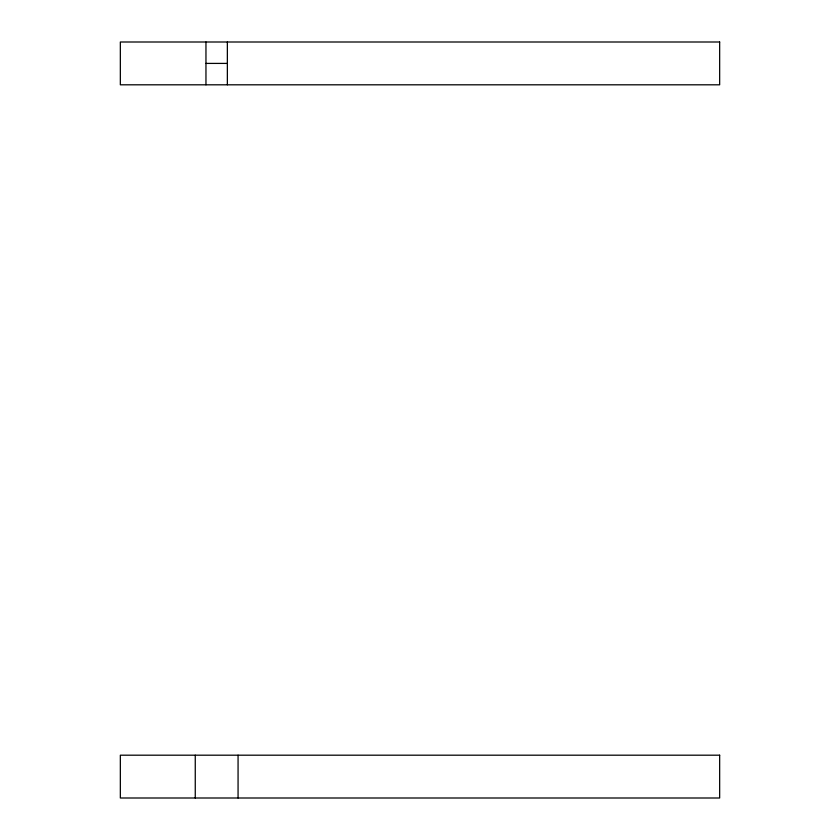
<?xml version="1.0" encoding="UTF-8"?>
<svg xmlns="http://www.w3.org/2000/svg" width="840" height="840" viewBox="0 0 840 840"><rect width="100%" height="100%" fill="white"/><g stroke="black" fill="none" stroke-linecap="round" stroke-linejoin="round"><path stroke-width="1.26" d="M205.958 63.41L227.357 63.41M238.066 755.192L238.066 798M227.357 42L227.357 84.808M205.958 42L205.958 84.808M195.258 755.192L195.258 798M719.659 42L120.341 42L120.341 84.808L719.659 84.808L719.659 42M719.659 755.192L120.341 755.192L120.341 798L719.659 798L719.659 755.192"/></g></svg>
